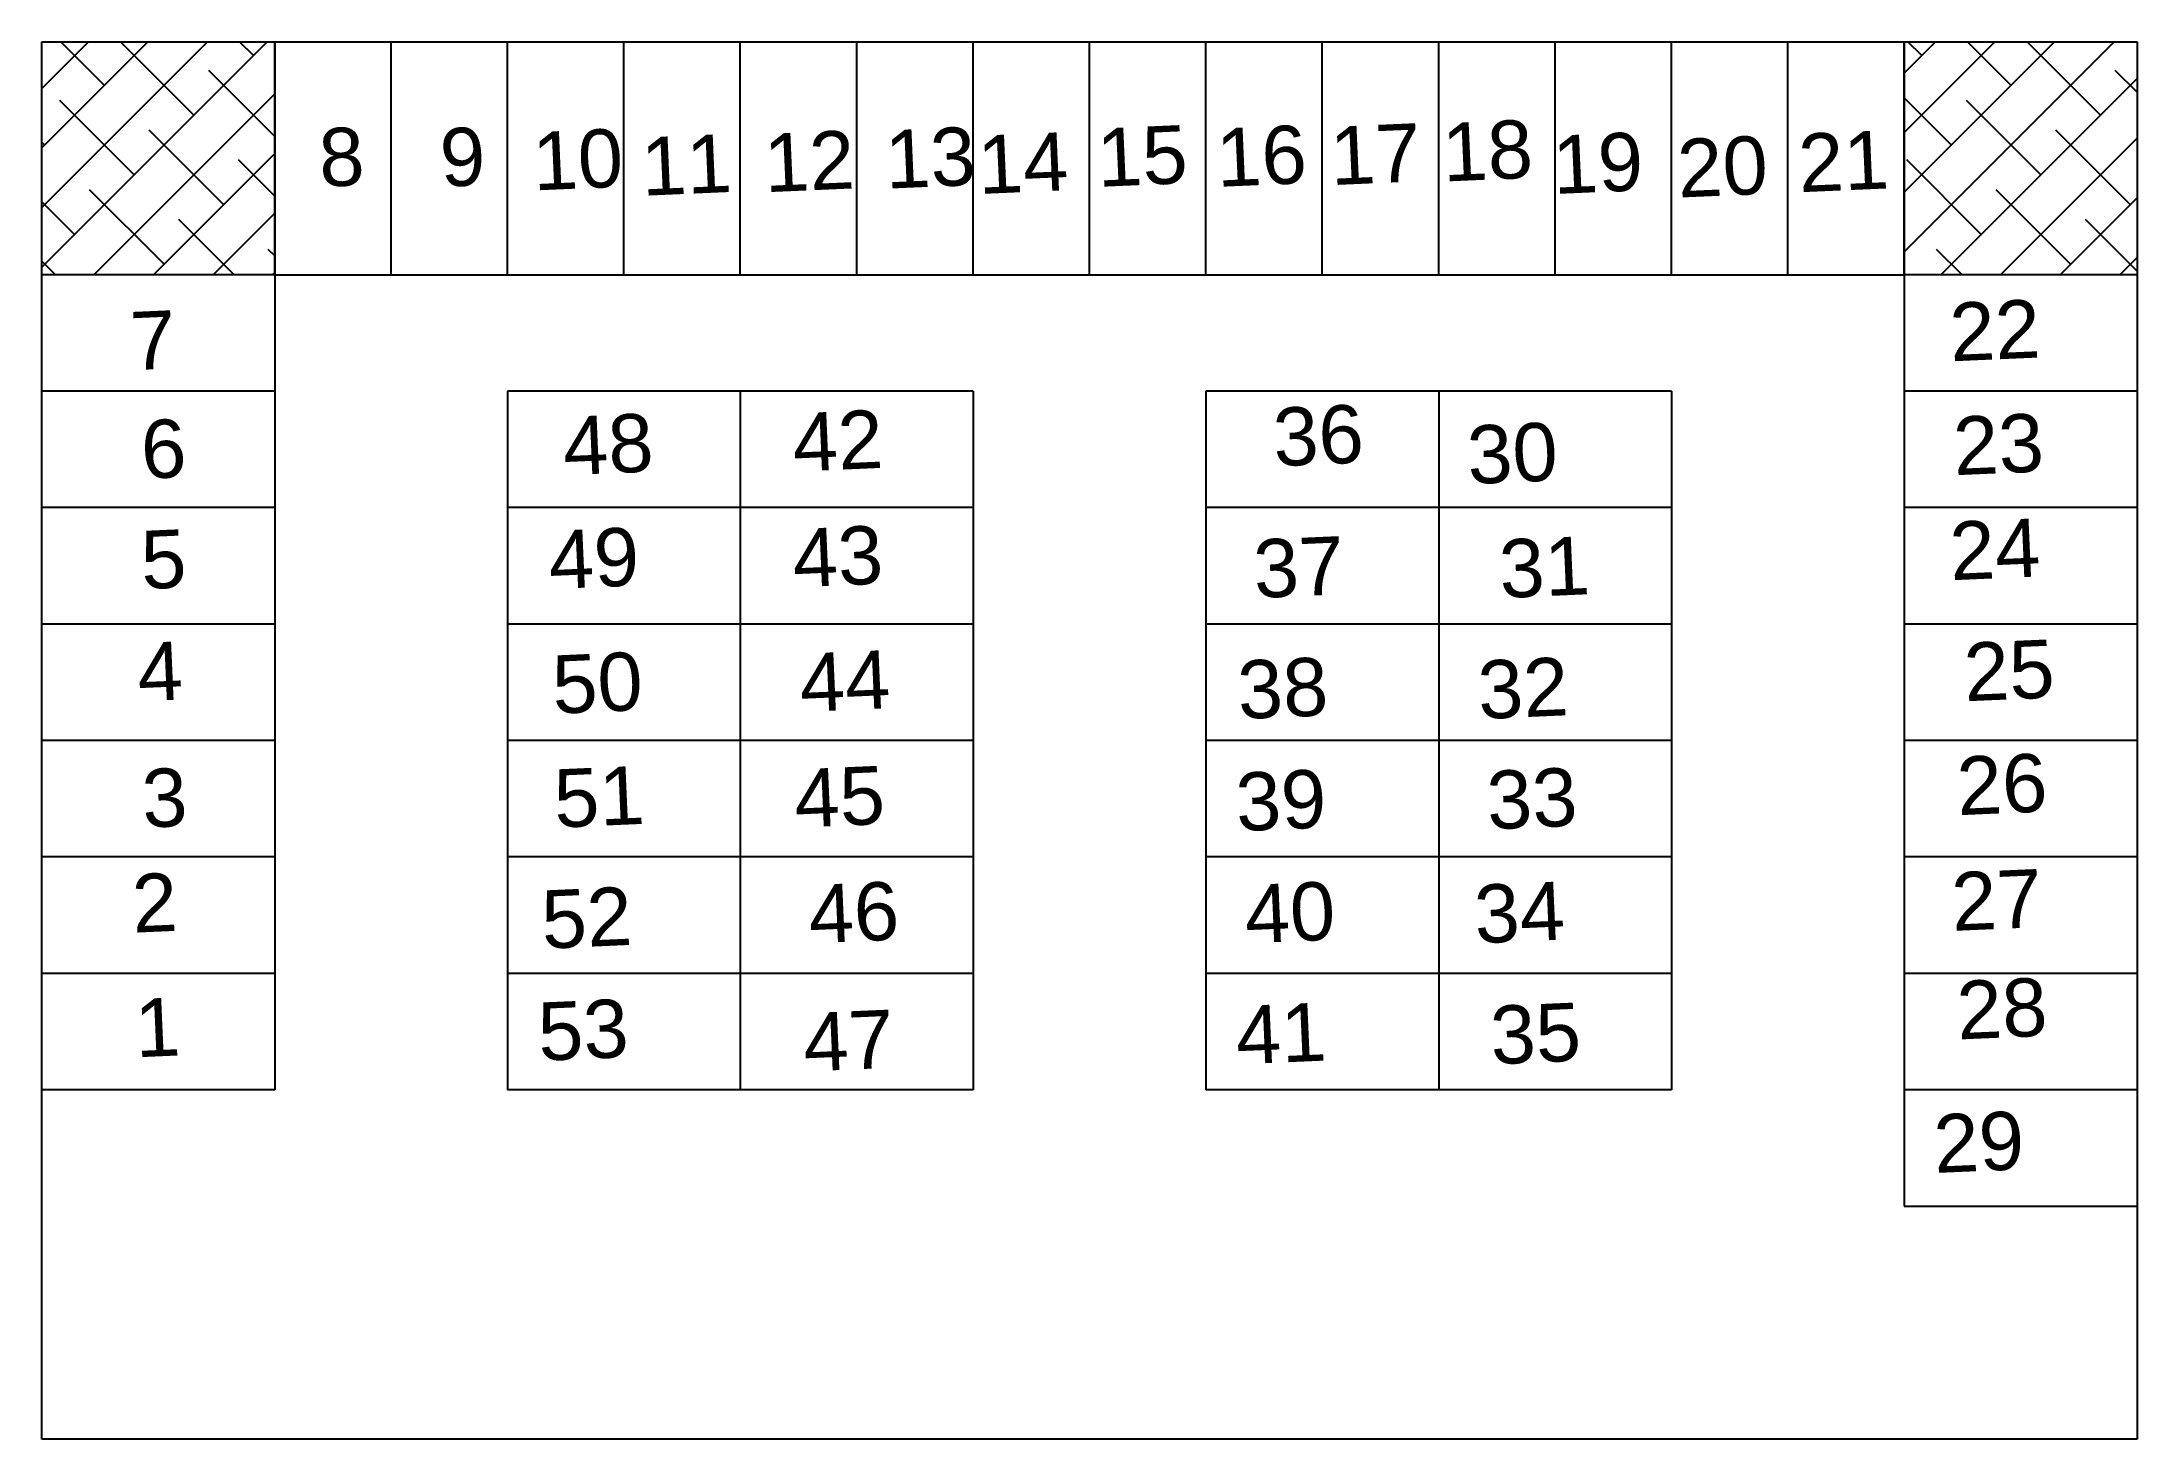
# Model space of a CAD drawing. Header units: millimetres. Extents: x 2430 to 2520, y 885 to 945.
import ezdxf

# ---------------------------------------------------------------- set-up
doc = ezdxf.new("R2010")
doc.units = ezdxf.units.MM
doc.styles.get("Standard").update_dxf_attribs({"font": 'arial.ttf'})

msp = doc.modelspace()

# ---------------------------------------------------------------- hatches: boundary and pattern name
h = msp.add_hatch()
h.set_pattern_fill('ANSI38', color=256, scale=0.57)
h.paths.add_polyline_path([(2440, 945), (2430, 945), (2430, 935), (2440, 935)])
h.paths.add_polyline_path([(2520, 945), (2510, 945), (2510, 935), (2520, 935)])

# ---------------------------------------------------------------- linework, layer by layer
for p, q in [((2430, 895), (2430, 945)), ((2430, 945), (2520, 945)), ((2440, 935), (2440, 945)), ((2440, 945), (2440, 900)), ((2445, 935), (2445, 945)), ((2450, 935), (2450, 945)), ((2455, 935), (2455, 945)), ((2460, 935), (2460, 945)), ((2460, 935), (2460, 945)), ((2465, 935), (2465, 945)), ((2470, 935), (2470, 945)), ((2475, 935), (2475, 945)), ((2480, 935), (2480, 945)), ((2485, 935), (2485, 945)), ((2490, 935), (2490, 945)), ((2495, 935), (2495, 945)), ((2495, 935), (2495, 945)), ((2500, 935), (2500, 945)), ((2505, 935), (2505, 945)), ((2510, 935), (2510, 945)), ((2510, 945), (2510, 895)), ((2510, 935), (2510, 945)), ((2520, 945), (2520, 885)), ((2440, 935), (2430, 935)), ((2440, 935), (2510, 935)), ((2520, 935), (2510, 935)), ((2440, 930), (2430, 930)), ((2460, 930), (2450, 930)), ((2450, 930), (2450, 900)), ((2470, 930), (2460, 930)), ((2460, 930), (2460, 900)), ((2470, 930), (2470, 900)), ((2490, 930), (2480, 930)), ((2480, 930), (2480, 900)), ((2500, 930), (2490, 930)), ((2490, 930), (2490, 900)), ((2500, 930), (2500, 900)), ((2520, 930), (2510, 930)), ((2520, 930), (2510, 930)), ((2440, 925), (2430, 925)), ((2460, 925), (2450, 925)), ((2460, 925), (2450, 925)), ((2470, 925), (2460, 925)), ((2470, 925), (2460, 925)), ((2490, 925), (2480, 925)), ((2490, 925), (2480, 925)), ((2500, 925), (2490, 925)), ((2500, 925), (2490, 925)), ((2520, 925), (2510, 925)), ((2520, 925), (2510, 925)), ((2440, 920), (2430, 920)), ((2460, 920), (2450, 920)), ((2460, 920), (2450, 920)), ((2470, 920), (2460, 920)), ((2470, 920), (2460, 920)), ((2490, 920), (2480, 920)), ((2490, 920), (2480, 920)), ((2500, 920), (2490, 920)), ((2500, 920), (2490, 920)), ((2520, 920), (2510, 920)), ((2520, 920), (2510, 920)), ((2440, 915), (2430, 915)), ((2460, 915), (2450, 915)), ((2460, 915), (2450, 915)), ((2470, 915), (2460, 915)), ((2470, 915), (2460, 915)), ((2490, 915), (2480, 915)), ((2490, 915), (2480, 915)), ((2500, 915), (2490, 915)), ((2500, 915), (2490, 915)), ((2520, 915), (2510, 915)), ((2520, 915), (2510, 915)), ((2440, 910), (2430, 910)), ((2460, 910), (2450, 910)), ((2460, 910), (2450, 910)), ((2470, 910), (2460, 910)), ((2470, 910), (2460, 910)), ((2490, 910), (2480, 910)), ((2490, 910), (2480, 910)), ((2500, 910), (2490, 910)), ((2500, 910), (2490, 910)), ((2520, 910), (2510, 910)), ((2520, 910), (2510, 910)), ((2440, 905), (2430, 905)), ((2460, 905), (2450, 905)), ((2460, 905), (2450, 905)), ((2470, 905), (2460, 905)), ((2470, 905), (2460, 905)), ((2490, 905), (2480, 905)), ((2490, 905), (2480, 905)), ((2500, 905), (2490, 905)), ((2500, 905), (2490, 905)), ((2520, 905), (2510, 905)), ((2520, 905), (2510, 905)), ((2440, 900), (2430, 900)), ((2460, 900), (2450, 900)), ((2470, 900), (2460, 900)), ((2490, 900), (2480, 900)), ((2500, 900), (2490, 900)), ((2520, 900), (2510, 900)), ((2430, 885), (2430, 895)), ((2510, 895), (2520, 895)), ((2520, 885), (2430, 885))]:
    msp.add_line(p, q)

# ---------------------------------------------------------------- texts
for s, p in [('15', (2475.374, 938.773)), ('16', (2480.497, 938.773)), ('17', (2485.391, 938.849)), ('18', (2490.209, 939.002)), ('8', (2441.956, 938.773)), ('9', (2447.156, 938.773)), ('10', (2451.132, 938.62)), ('11', (2455.797, 938.391)), ('12', (2461.074, 938.543)), ('13', (2466.274, 938.696)), ('14', (2470.25, 938.467)), ('19', (2494.95, 938.467)), ('20', (2500.303, 938.314)), ('21', (2505.503, 938.543)), ('7', (2433.85, 930.9)), ('22', (2512.003, 931.282)), ('6', (2434.309, 926.237)), ('48', (2452.432, 926.39)), ('42', (2462.297, 926.543)), ('36', (2482.944, 926.772)), ('23', (2512.156, 926.39)), ('30', (2491.279, 926.008)), ('24', (2512.003, 921.88)), ('5', (2434.309, 921.498)), ('49', (2451.821, 921.498)), ('43', (2462.297, 921.574)), ('37', (2482.103, 921.116)), ('31', (2492.656, 921.116)), ('4', (2434.156, 916.682)), ('25', (2512.615, 916.682)), ('50', (2451.974, 916.147)), ('44', (2462.603, 916.223)), ('38', (2481.415, 915.918)), ('32', (2491.738, 915.918)), ('26', (2512.309, 911.79)), ('3', (2434.352, 911.255)), ('51', (2452.05, 911.255)), ('45', (2462.374, 911.255)), ('39', (2481.338, 911.102)), ('33', (2492.121, 911.179)), ('2', (2433.926, 906.745)), ('27', (2512.079, 906.822)), ('52', (2451.515, 906.057)), ('46', (2462.985, 906.287)), ('40', (2481.721, 906.287)), ('34', (2491.585, 906.287)), ('28', (2512.309, 902.159)), ('1', (2434.046, 901.394)), ('53', (2451.362, 901.242)), ('41', (2481.338, 901.089)), ('35', (2492.274, 901.089)), ('47', (2462.756, 900.783)), ('29', (2511.315, 896.426))]:
    msp.add_text(s, height=2.5, rotation=2.5).set_placement(p)

doc.saveas('drawing.dxf')
